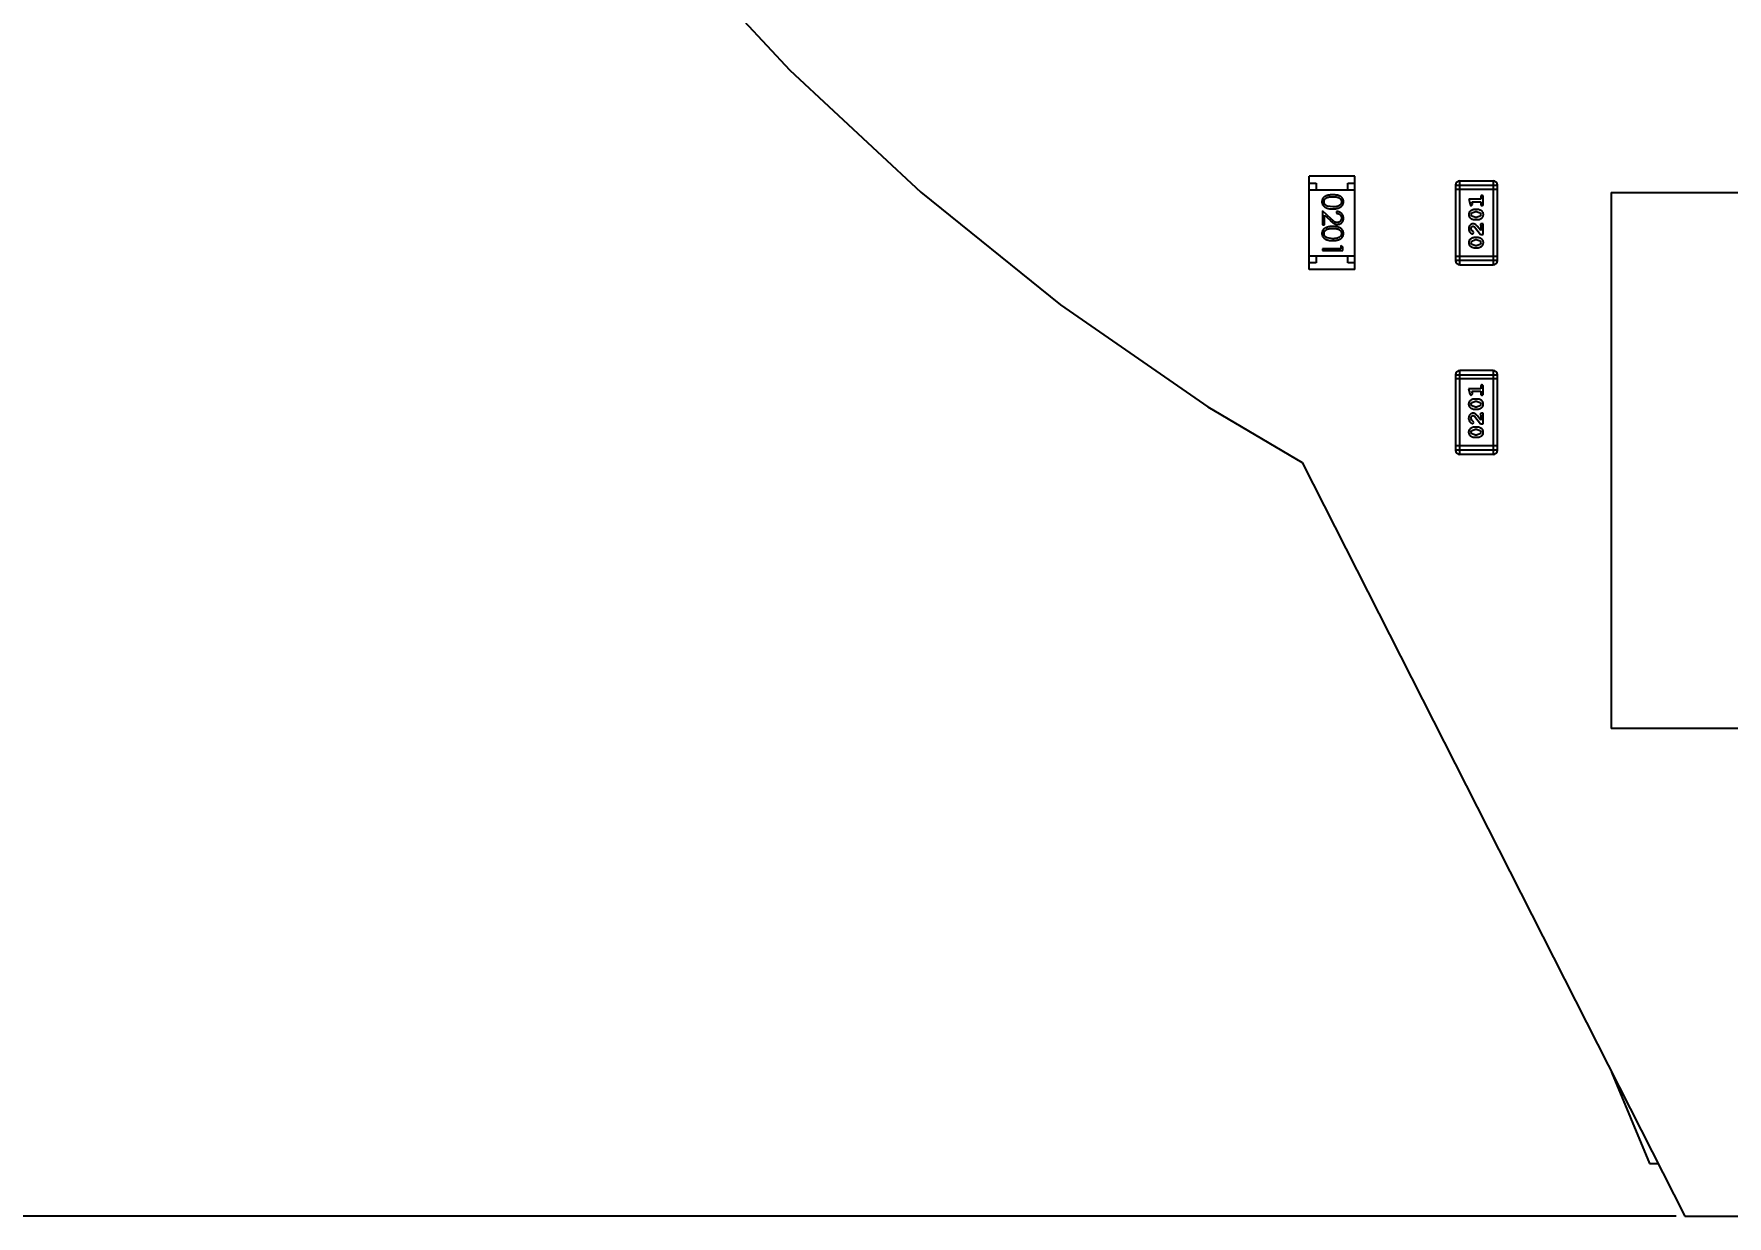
# Model space of a CAD drawing. Header units: millimetres. Extents: x -1 to 131, y 28 to 94.
# Drawn here: x 94.55 to 106.86, y 27.62 to 36.22 of the extents above; entities that cross this region are included whole.
import ezdxf

# ---------------------------------------------------------------- set-up
doc = ezdxf.new("R2010")
doc.units = ezdxf.units.MM
doc.header["$LTSCALE"] = 1.21
doc.header["$MEASUREMENT"] = 0
doc.header["$PDMODE"] = 3
doc.header["$PDSIZE"] = 0.3125
doc.layers.get('0').update_dxf_attribs({"linetype": 'CONTINUOUS'})
doc.layers.get('DEFPOINTS').update_dxf_attribs({"linetype": 'CONTINUOUS'})
doc.layers.add('Dim', color=3, linetype='CONTINUOUS', lineweight=25)
doc.styles.get("Standard").update_dxf_attribs({"font": 'txt', "width": 0.8})
doc.dimstyles.get("Standard").update_dxf_attribs({"dimtxt": 0.15625, "dimasz": 0.1875, "dimexe": 0.125, "dimexo": 0.0625, "dimgap": 0.09, "dimtad": 0, "dimtih": 1, "dimtoh": 1, "dimzin": 4, "dimdsep": 46, "dimtxsty": 'Standard', "dimblk": '_FILLED', "dimblk1": '_FILLED', "dimblk2": '_FILLED', "dimcen": 0.09, "dimazin": 1, "dimtp": 0.01, "dimtm": 0.01, "dimtfac": 1, "dimtofl": 0, "dimtmove": 0, "dimatfit": 3, "dimldrblk": '_FILLED', "dimfxl": 1, "dimtolj": 1, "dimtzin": 4, "dimarcsym": 0})

# ---------------------------------------------------------------- blocks, each defined once
blk = doc.blocks.new('_FILLED')
at = {"color": 0, "linetype": 'ByBlock'}
blk.add_solid([(0, 0), (-1, 0.167), (-1, -0.167)], dxfattribs=at)
blk = doc.blocks.new('*D29')
at = {"color": 0, "linetype": 'ByBlock', "lineweight": -2}
for p, q in [((97.897, 42.365), (90.056, 42.365)), ((90.181, 42.365), (90.181, 36.548)), ((90.181, 27.617), (90.181, 33.435)), ((106.492, 27.617), (90.056, 27.617))]:
    blk.add_line(p, q, dxfattribs=at)
at = {"layer": 'DEFPOINTS', "color": 0, "linetype": 'ByBlock'}
for p in [(97.96, 42.365), (106.555, 27.617)]:
    blk.add_point(p, dxfattribs=at)
at = {"color": 0, "linetype": 'ByBlock', "lineweight": -2}
for p, rotation in [((90.181, 42.365), 90), ((90.181, 27.617), 270)]:
    blk.add_blockref('_FILLED', p, dxfattribs=dict(at, rotation=rotation))
at = {"color": 0, "linetype": 'ByBlock', "lineweight": -2, "insert": (90.181, 34.991), "char_height": 1, "attachment_point": 5, "rotation": 90}
blk.add_mtext('\\A1;14.75', dxfattribs=at)
blk = doc.blocks.new('*D30')
at = {"color": 0, "linetype": 'ByBlock', "lineweight": -2}
for p, q in [((101.122, 58.665), (87.635, 58.665)), ((87.76, 58.665), (87.76, 44.631)), ((87.76, 27.617), (87.76, 41.651)), ((106.492, 27.617), (87.635, 27.617))]:
    blk.add_line(p, q, dxfattribs=at)
at = {"layer": 'DEFPOINTS', "color": 0, "linetype": 'ByBlock'}
for p in [(101.185, 58.665), (106.555, 27.617)]:
    blk.add_point(p, dxfattribs=at)
at = {"color": 0, "linetype": 'ByBlock', "lineweight": -2}
for p, rotation in [((87.76, 58.665), 90), ((87.76, 27.617), 270)]:
    blk.add_blockref('_FILLED', p, dxfattribs=dict(at, rotation=rotation))
at = {"color": 0, "linetype": 'ByBlock', "lineweight": -2, "insert": (87.76, 43.141), "char_height": 1, "attachment_point": 5, "rotation": 90}
blk.add_mtext('\\A1;31.05', dxfattribs=at)

msp = doc.modelspace()

# ---------------------------------------------------------------- linework, layer by layer
at = {"color": 7, "linetype": 'Continuous'}
for p, q in [((99.157, 36.909), (100.045, 35.955)), ((100.045, 35.955), (100.999, 35.066)), ((104.154, 35.183), (103.824, 35.183)), ((103.824, 34.503), (103.824, 35.183)), ((103.824, 35.133), (103.874, 35.133)), ((103.874, 35.133), (103.874, 35.083)), ((104.104, 35.133), (104.154, 35.133)), ((104.104, 35.083), (104.104, 35.133)), ((104.154, 34.503), (104.154, 35.183)), ((104.888, 35.118), (105.193, 35.118)), ((104.888, 35.118), (104.888, 34.569)), ((105.162, 35.148), (104.918, 35.148)), ((104.918, 34.539), (104.918, 35.148)), ((105.162, 35.148), (105.162, 34.539)), ((105.193, 34.569), (105.193, 35.118)), ((100.999, 35.066), (102.014, 34.248)), ((103.824, 35.083), (104.154, 35.083)), ((105.193, 35.087), (104.888, 35.087)), ((105.072, 35.015), (104.984, 35.015)), ((104.984, 35.015), (104.994, 34.978)), ((105.007, 34.997), (105.072, 34.997)), ((105.011, 34.982), (105.007, 34.997)), ((105.072, 35.032), (105.072, 35.015)), ((105.072, 34.997), (105.072, 34.98)), ((105.089, 34.98), (105.089, 35.032)), ((106.021, 35.065), (107.521, 35.065)), ((106.021, 35.065), (106.021, 31.165)), ((103.982, 34.874), (103.919, 34.932)), ((103.919, 34.932), (103.919, 34.83)), ((103.935, 34.9), (103.975, 34.862)), ((103.935, 34.83), (103.935, 34.9)), ((103.994, 34.959), (103.957, 34.965)), ((104.023, 34.926), (104.023, 34.913)), ((105.001, 34.904), (105.006, 34.916)), ((105.007, 34.891), (105.001, 34.904)), ((105.003, 34.969), (105.012, 34.977)), ((105.006, 34.916), (105.029, 34.924)), ((105.029, 34.884), (105.007, 34.891)), ((105.012, 34.977), (105.011, 34.982)), ((105.046, 34.941), (105.028, 34.941)), ((105.028, 34.867), (105.046, 34.867)), ((105.046, 34.924), (105.029, 34.924)), ((105.029, 34.884), (105.046, 34.884)), ((105.046, 34.924), (105.068, 34.916)), ((105.068, 34.892), (105.046, 34.884)), ((105.068, 34.916), (105.073, 34.904)), ((105.073, 34.904), (105.068, 34.892)), ((103.919, 34.83), (103.935, 34.83)), ((105.006, 34.785), (105.001, 34.8)), ((105.015, 34.78), (105.006, 34.785)), ((105.013, 34.763), (105.021, 34.772)), ((105.015, 34.82), (105.025, 34.815)), ((105.021, 34.772), (105.015, 34.78)), ((105.025, 34.815), (105.07, 34.76)), ((105.072, 34.787), (105.045, 34.82)), ((105.069, 34.828), (105.072, 34.823)), ((105.07, 34.76), (105.089, 34.76)), ((105.072, 34.823), (105.072, 34.787)), ((105.089, 34.837), (105.081, 34.837)), ((105.089, 34.76), (105.089, 34.837)), ((104.054, 34.655), (103.919, 34.655)), ((103.919, 34.655), (103.919, 34.642)), ((103.919, 34.642), (104.069, 34.642)), ((103.994, 34.728), (103.957, 34.734)), ((104.069, 34.669), (104.054, 34.678)), ((104.054, 34.678), (104.054, 34.655)), ((104.069, 34.642), (104.069, 34.669)), ((105.001, 34.699), (105.006, 34.711)), ((105.007, 34.687), (105.001, 34.699)), ((105.006, 34.711), (105.029, 34.719)), ((105.029, 34.68), (105.007, 34.687)), ((105.046, 34.736), (105.028, 34.736)), ((105.028, 34.662), (105.046, 34.662)), ((105.046, 34.719), (105.029, 34.719)), ((105.029, 34.68), (105.046, 34.68)), ((105.046, 34.719), (105.068, 34.712)), ((105.068, 34.687), (105.046, 34.68)), ((105.068, 34.712), (105.073, 34.699)), ((105.073, 34.699), (105.068, 34.687)), ((103.824, 34.603), (104.154, 34.603)), ((103.874, 34.553), (103.824, 34.553)), ((104.154, 34.503), (103.824, 34.503)), ((103.874, 34.603), (103.874, 34.553)), ((104.104, 34.553), (104.104, 34.603)), ((104.154, 34.553), (104.104, 34.553)), ((105.193, 34.599), (104.888, 34.599)), ((105.193, 34.569), (104.888, 34.569)), ((104.918, 34.539), (105.162, 34.539)), ((102.014, 34.248), (103.085, 33.505)), ((105.162, 33.769), (104.918, 33.769)), ((104.918, 33.16), (104.918, 33.769)), ((105.162, 33.769), (105.162, 33.16)), ((104.887, 33.739), (105.192, 33.739)), ((104.887, 33.739), (104.887, 33.19)), ((105.192, 33.708), (104.887, 33.708)), ((105.071, 33.636), (104.983, 33.636)), ((104.983, 33.636), (104.993, 33.599)), ((105.071, 33.653), (105.071, 33.636)), ((105.089, 33.601), (105.089, 33.653)), ((105.192, 33.19), (105.192, 33.739)), ((105, 33.525), (105.006, 33.537)), ((105.006, 33.513), (105, 33.525)), ((105.002, 33.59), (105.011, 33.598)), ((105.006, 33.619), (105.071, 33.619)), ((105.01, 33.604), (105.006, 33.619)), ((105.006, 33.537), (105.028, 33.545)), ((105.028, 33.505), (105.006, 33.513)), ((105.011, 33.598), (105.01, 33.604)), ((105.046, 33.562), (105.028, 33.562)), ((105.045, 33.545), (105.028, 33.545)), ((105.028, 33.505), (105.045, 33.505)), ((105.045, 33.545), (105.067, 33.537)), ((105.068, 33.513), (105.045, 33.505)), ((105.067, 33.537), (105.073, 33.525)), ((105.073, 33.525), (105.068, 33.513)), ((105.071, 33.619), (105.071, 33.601)), ((103.085, 33.505), (103.771, 33.099)), ((105.006, 33.407), (105, 33.421)), ((105.014, 33.402), (105.006, 33.407)), ((105.013, 33.384), (105.021, 33.393)), ((105.021, 33.393), (105.014, 33.402)), ((105.015, 33.441), (105.025, 33.436)), ((105.025, 33.436), (105.07, 33.381)), ((105.028, 33.488), (105.046, 33.488)), ((105.071, 33.408), (105.044, 33.441)), ((105.068, 33.45), (105.071, 33.444)), ((105.071, 33.444), (105.071, 33.408)), ((105.089, 33.458), (105.081, 33.458)), ((105.089, 33.381), (105.089, 33.458)), ((105, 33.32), (105.006, 33.333)), ((105.006, 33.308), (105, 33.32)), ((105.006, 33.333), (105.028, 33.34)), ((105.028, 33.301), (105.006, 33.308)), ((105.046, 33.358), (105.028, 33.358)), ((105.045, 33.34), (105.028, 33.34)), ((105.028, 33.301), (105.045, 33.301)), ((105.028, 33.284), (105.046, 33.284)), ((105.045, 33.34), (105.067, 33.333)), ((105.068, 33.309), (105.045, 33.301)), ((105.067, 33.333), (105.073, 33.321)), ((105.073, 33.321), (105.068, 33.309)), ((105.07, 33.381), (105.089, 33.381)), ((105.192, 33.221), (104.887, 33.221)), ((105.192, 33.19), (104.887, 33.19)), ((104.918, 33.16), (105.162, 33.16)), ((103.771, 33.099), (106.555, 27.617)), ((107.521, 31.165), (106.021, 31.165)), ((106.023, 28.664), (106.298, 28)), ((106.298, 28), (106.36, 28)), ((106.555, 27.617), (119.361, 27.617))]:
    msp.add_line(p, q, dxfattribs=at)
for centre, start, end in [((104.918, 35.118), 90, 180), ((105.162, 35.118), 0, 90), ((104.918, 34.569), 180, 270), ((105.162, 34.569), 270, 0), ((104.918, 33.739), 90, 180), ((105.162, 33.739), 0, 90), ((104.918, 33.19), 180, 270), ((105.162, 33.19), 270, 0)]:
    msp.add_arc(centre, 0.0305, start, end, dxfattribs=at)
for points, knots in [([(103.994, 35.047), (103.992, 35.047), (103.987, 35.047), (103.981, 35.047), (103.974, 35.046), (103.968, 35.046), (103.963, 35.045), (103.958, 35.044), (103.953, 35.042), (103.949, 35.041), (103.945, 35.039), (103.941, 35.037), (103.937, 35.035), (103.934, 35.033), (103.931, 35.031), (103.928, 35.028), (103.926, 35.026), (103.924, 35.023), (103.922, 35.02), (103.92, 35.017), (103.919, 35.014), (103.918, 35.011), (103.917, 35.007), (103.916, 35.004), (103.916, 35.001), (103.916, 34.998), (103.916, 34.997)], [0, 0, 0, 0, 0.068113, 0.132564, 0.193427, 0.250218, 0.303569, 0.353576, 0.400235, 0.443586, 0.484619, 0.524292, 0.56238, 0.599049, 0.63494, 0.669782, 0.704009, 0.737842, 0.771098, 0.803896, 0.836415, 0.868639, 0.900715, 0.933378, 0.966213, 1, 1, 1, 1]), ([(103.916, 34.997), (103.916, 34.996), (103.916, 34.994), (103.916, 34.99), (103.917, 34.987), (103.918, 34.983), (103.919, 34.98), (103.92, 34.977), (103.922, 34.974), (103.924, 34.971), (103.926, 34.968), (103.929, 34.965), (103.932, 34.963), (103.935, 34.96), (103.938, 34.958), (103.942, 34.956), (103.945, 34.954), (103.949, 34.952), (103.954, 34.95), (103.959, 34.949), (103.964, 34.948), (103.969, 34.947), (103.975, 34.946), (103.981, 34.946), (103.988, 34.945), (103.992, 34.945), (103.994, 34.945)], [0, 0, 0, 0, 0.033824, 0.067298, 0.10028, 0.133019, 0.165736, 0.198792, 0.232372, 0.266409, 0.301016, 0.336196, 0.371972, 0.408574, 0.446394, 0.485225, 0.525372, 0.567224, 0.611081, 0.65775, 0.70702, 0.759235, 0.814484, 0.873227, 0.934937, 1, 1, 1, 1]), ([(103.931, 34.997), (103.931, 34.998), (103.931, 35.002), (103.933, 35.007), (103.935, 35.011), (103.937, 35.015), (103.939, 35.018), (103.941, 35.02), (103.943, 35.022), (103.946, 35.024), (103.948, 35.025), (103.951, 35.027), (103.954, 35.028), (103.957, 35.029), (103.96, 35.03), (103.964, 35.031), (103.968, 35.032), (103.973, 35.033), (103.978, 35.033), (103.983, 35.034), (103.989, 35.034), (103.992, 35.034), (103.994, 35.034)], [0, 0, 0, 0, 0.060034, 0.120278, 0.182348, 0.247919, 0.281641, 0.315701, 0.350322, 0.385703, 0.421819, 0.459196, 0.497866, 0.538301, 0.58121, 0.628183, 0.679403, 0.734699, 0.794074, 0.858416, 0.927049, 1, 1, 1, 1]), ([(103.957, 34.965), (103.956, 34.965), (103.954, 34.966), (103.951, 34.967), (103.948, 34.968), (103.945, 34.97), (103.943, 34.972), (103.941, 34.974), (103.939, 34.976), (103.937, 34.978), (103.934, 34.982), (103.932, 34.987), (103.931, 34.992), (103.931, 34.995), (103.931, 34.997)], [0, 0, 0, 0, 0.075949, 0.148549, 0.218996, 0.286119, 0.351826, 0.416074, 0.478265, 0.540325, 0.660405, 0.774606, 0.887187, 1, 1, 1, 1]), ([(104.073, 34.997), (104.073, 34.998), (104.073, 35.001), (104.073, 35.004), (104.072, 35.008), (104.071, 35.011), (104.07, 35.014), (104.069, 35.017), (104.067, 35.02), (104.065, 35.023), (104.063, 35.026), (104.06, 35.029), (104.058, 35.031), (104.055, 35.033), (104.051, 35.036), (104.048, 35.038), (104.044, 35.039), (104.04, 35.041), (104.036, 35.043), (104.031, 35.044), (104.026, 35.045), (104.021, 35.046), (104.015, 35.046), (104.008, 35.047), (104.001, 35.047), (103.997, 35.047), (103.994, 35.047)], [0, 0, 0, 0, 0.033742, 0.066533, 0.099153, 0.13154, 0.164087, 0.196563, 0.229707, 0.263315, 0.297504, 0.331686, 0.366482, 0.4021, 0.438958, 0.476748, 0.515985, 0.556589, 0.599519, 0.645765, 0.695487, 0.748721, 0.805687, 0.866754, 0.931405, 1, 1, 1, 1]), ([(103.994, 35.034), (103.996, 35.034), (104, 35.034), (104.006, 35.034), (104.011, 35.033), (104.016, 35.033), (104.021, 35.032), (104.025, 35.031), (104.029, 35.03), (104.032, 35.029), (104.035, 35.028), (104.038, 35.027), (104.041, 35.025), (104.043, 35.024), (104.046, 35.022), (104.048, 35.02), (104.05, 35.018), (104.052, 35.015), (104.054, 35.011), (104.056, 35.007), (104.058, 35.002), (104.058, 34.998), (104.058, 34.997)], [0, 0, 0, 0, 0.073302, 0.142286, 0.206253, 0.266017, 0.321612, 0.372532, 0.419497, 0.462398, 0.502825, 0.541489, 0.579034, 0.615143, 0.650298, 0.684912, 0.718701, 0.752189, 0.817245, 0.879117, 0.939613, 1, 1, 1, 1]), ([(104.058, 34.997), (104.058, 34.995), (104.058, 34.992), (104.056, 34.987), (104.054, 34.982), (104.052, 34.979), (104.05, 34.976), (104.048, 34.974), (104.045, 34.972), (104.043, 34.97), (104.04, 34.968), (104.037, 34.967), (104.034, 34.965), (104.031, 34.964), (104.027, 34.963), (104.023, 34.962), (104.019, 34.961), (104.014, 34.96), (104.01, 34.96), (104.005, 34.959), (104, 34.959), (103.996, 34.959), (103.994, 34.959)], [0, 0, 0, 0, 0.059689, 0.119507, 0.181075, 0.246162, 0.279894, 0.314468, 0.350403, 0.387474, 0.426147, 0.466624, 0.508745, 0.553328, 0.600058, 0.649177, 0.700552, 0.754894, 0.811825, 0.871514, 0.934319, 1, 1, 1, 1]), ([(103.994, 34.945), (103.997, 34.945), (104.001, 34.945), (104.008, 34.946), (104.014, 34.946), (104.02, 34.947), (104.025, 34.948), (104.03, 34.949), (104.035, 34.951), (104.04, 34.952), (104.044, 34.954), (104.047, 34.956), (104.051, 34.958), (104.054, 34.96), (104.057, 34.963), (104.06, 34.965), (104.063, 34.968), (104.065, 34.971), (104.067, 34.974), (104.069, 34.977), (104.07, 34.98), (104.071, 34.983), (104.072, 34.987), (104.073, 34.99), (104.073, 34.994), (104.073, 34.996), (104.073, 34.997)], [0, 0, 0, 0, 0.065278, 0.127205, 0.186168, 0.241675, 0.294115, 0.343609, 0.390387, 0.434463, 0.476646, 0.517002, 0.555936, 0.593716, 0.630057, 0.665601, 0.700745, 0.734917, 0.768681, 0.802087, 0.834849, 0.867433, 0.900138, 0.932806, 0.966212, 1, 1, 1, 1]), ([(105.08, 35.043), (105.08, 35.043), (105.079, 35.043), (105.077, 35.042), (105.075, 35.042), (105.074, 35.04), (105.073, 35.039), (105.072, 35.037), (105.072, 35.035), (105.072, 35.033), (105.072, 35.032)], [0, 0, 0, 0, 0.11517, 0.223509, 0.328254, 0.438012, 0.553651, 0.682263, 0.830856, 1, 1, 1, 1]), ([(105.089, 35.032), (105.089, 35.033), (105.089, 35.035), (105.089, 35.037), (105.088, 35.039), (105.087, 35.04), (105.085, 35.042), (105.084, 35.042), (105.082, 35.043), (105.081, 35.043), (105.08, 35.043)], [0, 0, 0, 0, 0.169012, 0.317488, 0.445429, 0.560977, 0.67065, 0.776666, 0.88492, 1, 1, 1, 1]), ([(103.975, 34.862), (103.976, 34.861), (103.979, 34.858), (103.984, 34.854), (103.988, 34.851), (103.992, 34.847), (103.995, 34.845), (103.999, 34.842), (104.002, 34.84), (104.006, 34.838), (104.01, 34.835), (104.016, 34.833), (104.022, 34.832), (104.027, 34.832), (104.029, 34.832)], [0, 0, 0, 0, 0.09953, 0.192079, 0.277712, 0.357454, 0.429648, 0.495771, 0.555538, 0.608657, 0.707578, 0.804328, 0.901298, 1, 1, 1, 1]), ([(104.027, 34.845), (104.026, 34.845), (104.023, 34.846), (104.018, 34.847), (104.013, 34.848), (104.009, 34.85), (104.006, 34.852), (104.004, 34.854), (104.001, 34.857), (103.997, 34.859), (103.994, 34.862), (103.99, 34.866), (103.986, 34.87), (103.983, 34.872), (103.982, 34.874)], [0, 0, 0, 0, 0.088014, 0.174976, 0.2638, 0.355443, 0.406413, 0.465519, 0.533076, 0.609353, 0.693899, 0.787171, 0.889197, 1, 1, 1, 1]), ([(104.073, 34.877), (104.073, 34.879), (104.073, 34.882), (104.072, 34.887), (104.071, 34.892), (104.07, 34.896), (104.068, 34.9), (104.065, 34.904), (104.063, 34.908), (104.059, 34.912), (104.056, 34.915), (104.052, 34.918), (104.048, 34.92), (104.043, 34.922), (104.039, 34.924), (104.034, 34.925), (104.029, 34.926), (104.025, 34.926), (104.023, 34.926)], [0, 0, 0, 0, 0.06445, 0.126725, 0.187421, 0.247417, 0.306749, 0.366595, 0.427749, 0.490235, 0.553031, 0.614805, 0.676505, 0.738096, 0.801021, 0.864897, 0.931209, 1, 1, 1, 1]), ([(104.023, 34.913), (104.025, 34.913), (104.027, 34.912), (104.031, 34.912), (104.035, 34.911), (104.038, 34.909), (104.041, 34.908), (104.044, 34.906), (104.046, 34.904), (104.049, 34.902), (104.051, 34.899), (104.053, 34.897), (104.054, 34.894), (104.056, 34.891), (104.057, 34.888), (104.057, 34.885), (104.058, 34.881), (104.058, 34.879), (104.058, 34.878)], [0, 0, 0, 0, 0.073648, 0.143686, 0.210962, 0.275557, 0.338064, 0.399311, 0.4594, 0.51934, 0.579024, 0.637809, 0.695959, 0.754122, 0.813113, 0.873453, 0.935561, 1, 1, 1, 1]), ([(104.058, 34.878), (104.058, 34.877), (104.058, 34.875), (104.057, 34.871), (104.057, 34.868), (104.056, 34.865), (104.054, 34.862), (104.053, 34.86), (104.051, 34.857), (104.049, 34.855), (104.047, 34.853), (104.044, 34.851), (104.042, 34.849), (104.039, 34.848), (104.036, 34.847), (104.033, 34.846), (104.031, 34.845), (104.028, 34.845), (104.027, 34.845)], [0, 0, 0, 0, 0.068027, 0.133505, 0.19695, 0.26027, 0.322741, 0.384982, 0.448465, 0.513424, 0.578224, 0.640011, 0.700094, 0.760067, 0.819012, 0.877878, 0.938035, 1, 1, 1, 1]), ([(104.029, 34.832), (104.03, 34.832), (104.033, 34.832), (104.037, 34.833), (104.042, 34.834), (104.046, 34.835), (104.049, 34.837), (104.053, 34.839), (104.057, 34.841), (104.06, 34.844), (104.063, 34.848), (104.066, 34.851), (104.068, 34.855), (104.07, 34.859), (104.071, 34.863), (104.073, 34.868), (104.073, 34.872), (104.073, 34.876), (104.073, 34.877)], [0, 0, 0, 0, 0.06271, 0.123347, 0.183401, 0.242828, 0.302097, 0.36242, 0.423725, 0.487032, 0.550491, 0.612709, 0.674265, 0.73617, 0.799211, 0.863483, 0.930525, 1, 1, 1, 1]), ([(105.028, 34.941), (105.027, 34.941), (105.025, 34.941), (105.022, 34.94), (105.019, 34.94), (105.016, 34.939), (105.013, 34.938), (105.01, 34.937), (105.007, 34.936), (105.004, 34.934), (105.001, 34.933), (104.998, 34.931), (104.996, 34.93), (104.994, 34.928), (104.992, 34.926), (104.99, 34.924), (104.989, 34.923), (104.987, 34.92), (104.986, 34.917), (104.985, 34.913), (104.984, 34.908), (104.984, 34.905), (104.984, 34.904)], [0, 0, 0, 0, 0.049855, 0.099516, 0.148482, 0.19758, 0.246804, 0.296268, 0.346517, 0.397047, 0.446826, 0.49336, 0.537801, 0.579207, 0.617974, 0.654833, 0.689171, 0.722088, 0.786392, 0.853518, 0.924186, 1, 1, 1, 1]), ([(104.984, 34.904), (104.984, 34.902), (104.984, 34.899), (104.984, 34.895), (104.986, 34.892), (104.987, 34.888), (104.989, 34.885), (104.992, 34.882), (104.995, 34.879), (104.998, 34.876), (105.002, 34.874), (105.005, 34.872), (105.009, 34.871), (105.013, 34.869), (105.017, 34.868), (105.02, 34.867), (105.024, 34.867), (105.027, 34.867), (105.028, 34.867)], [0, 0, 0, 0, 0.06692, 0.130834, 0.19258, 0.252759, 0.312631, 0.373411, 0.436359, 0.501894, 0.568244, 0.632472, 0.69556, 0.757163, 0.818592, 0.878885, 0.939235, 1, 1, 1, 1]), ([(104.994, 34.978), (104.994, 34.977), (104.994, 34.976), (104.995, 34.974), (104.996, 34.972), (104.997, 34.971), (104.998, 34.97), (105, 34.97), (105.001, 34.969), (105.002, 34.969), (105.003, 34.969)], [0, 0, 0, 0, 0.187321, 0.344927, 0.475328, 0.579604, 0.674244, 0.773631, 0.882025, 1, 1, 1, 1]), ([(105.091, 34.904), (105.091, 34.905), (105.091, 34.908), (105.09, 34.912), (105.089, 34.916), (105.087, 34.92), (105.085, 34.923), (105.083, 34.926), (105.08, 34.929), (105.076, 34.931), (105.073, 34.934), (105.069, 34.935), (105.065, 34.937), (105.061, 34.939), (105.058, 34.94), (105.054, 34.94), (105.05, 34.941), (105.047, 34.941), (105.046, 34.941)], [0, 0, 0, 0, 0.067217, 0.131051, 0.19272, 0.252824, 0.312745, 0.373449, 0.436041, 0.501494, 0.567761, 0.632087, 0.695096, 0.757109, 0.817993, 0.878657, 0.939311, 1, 1, 1, 1]), ([(105.046, 34.867), (105.047, 34.867), (105.049, 34.867), (105.052, 34.867), (105.056, 34.868), (105.059, 34.868), (105.062, 34.869), (105.065, 34.87), (105.068, 34.872), (105.07, 34.873), (105.073, 34.875), (105.076, 34.876), (105.078, 34.878), (105.08, 34.88), (105.082, 34.881), (105.084, 34.883), (105.085, 34.885), (105.087, 34.887), (105.088, 34.89), (105.09, 34.895), (105.09, 34.899), (105.091, 34.902), (105.091, 34.904)], [0, 0, 0, 0, 0.049886, 0.09882, 0.148132, 0.19689, 0.246038, 0.295176, 0.345305, 0.395692, 0.445312, 0.491875, 0.535813, 0.577009, 0.616081, 0.652689, 0.687585, 0.720206, 0.785062, 0.85223, 0.923759, 1, 1, 1, 1]), ([(105.072, 34.98), (105.072, 34.979), (105.072, 34.978), (105.072, 34.975), (105.073, 34.973), (105.074, 34.972), (105.075, 34.971), (105.077, 34.97), (105.079, 34.969), (105.08, 34.969), (105.08, 34.969)], [0, 0, 0, 0, 0.169102, 0.317658, 0.446239, 0.563118, 0.671828, 0.776546, 0.884858, 1, 1, 1, 1]), ([(105.08, 34.969), (105.081, 34.969), (105.082, 34.969), (105.084, 34.97), (105.085, 34.971), (105.087, 34.972), (105.088, 34.973), (105.089, 34.975), (105.089, 34.978), (105.089, 34.979), (105.089, 34.98)], [0, 0, 0, 0, 0.115051, 0.223278, 0.329269, 0.437893, 0.554681, 0.682591, 0.83103, 1, 1, 1, 1]), ([(103.994, 34.817), (103.992, 34.817), (103.987, 34.817), (103.981, 34.816), (103.974, 34.816), (103.968, 34.815), (103.963, 34.814), (103.958, 34.813), (103.953, 34.812), (103.949, 34.81), (103.945, 34.808), (103.941, 34.807), (103.937, 34.805), (103.934, 34.802), (103.931, 34.8), (103.928, 34.798), (103.926, 34.795), (103.924, 34.792), (103.922, 34.789), (103.92, 34.786), (103.919, 34.783), (103.918, 34.78), (103.917, 34.777), (103.916, 34.773), (103.916, 34.77), (103.916, 34.768), (103.916, 34.766)], [0, 0, 0, 0, 0.068113, 0.132564, 0.193427, 0.250218, 0.303569, 0.353576, 0.400235, 0.443586, 0.484619, 0.524292, 0.56238, 0.599049, 0.63494, 0.669782, 0.704009, 0.737842, 0.771098, 0.803896, 0.836415, 0.868639, 0.900715, 0.933378, 0.966213, 1, 1, 1, 1]), ([(103.916, 34.766), (103.916, 34.765), (103.916, 34.763), (103.916, 34.759), (103.917, 34.756), (103.918, 34.753), (103.919, 34.749), (103.92, 34.746), (103.922, 34.743), (103.924, 34.74), (103.926, 34.737), (103.929, 34.734), (103.932, 34.732), (103.935, 34.729), (103.938, 34.727), (103.942, 34.725), (103.945, 34.723), (103.949, 34.721), (103.954, 34.72), (103.959, 34.718), (103.964, 34.717), (103.969, 34.716), (103.975, 34.716), (103.981, 34.715), (103.988, 34.715), (103.992, 34.715), (103.994, 34.715)], [0, 0, 0, 0, 0.033824, 0.067298, 0.10028, 0.133019, 0.165736, 0.198792, 0.232372, 0.266409, 0.301016, 0.336196, 0.371972, 0.408574, 0.446394, 0.485225, 0.525372, 0.567224, 0.611081, 0.65775, 0.70702, 0.759235, 0.814484, 0.873227, 0.934937, 1, 1, 1, 1]), ([(103.931, 34.766), (103.931, 34.768), (103.931, 34.771), (103.933, 34.776), (103.935, 34.781), (103.937, 34.784), (103.939, 34.787), (103.941, 34.789), (103.943, 34.791), (103.946, 34.793), (103.948, 34.794), (103.951, 34.796), (103.954, 34.797), (103.957, 34.799), (103.96, 34.8), (103.964, 34.801), (103.968, 34.801), (103.973, 34.802), (103.978, 34.802), (103.983, 34.803), (103.989, 34.803), (103.992, 34.803), (103.994, 34.803)], [0, 0, 0, 0, 0.060034, 0.120278, 0.182348, 0.247919, 0.281641, 0.315701, 0.350322, 0.385703, 0.421819, 0.459196, 0.497866, 0.538301, 0.58121, 0.628183, 0.679403, 0.734699, 0.794074, 0.858416, 0.927049, 1, 1, 1, 1]), ([(103.957, 34.734), (103.956, 34.734), (103.954, 34.735), (103.951, 34.736), (103.948, 34.738), (103.945, 34.739), (103.943, 34.741), (103.941, 34.743), (103.939, 34.745), (103.937, 34.748), (103.934, 34.751), (103.932, 34.756), (103.931, 34.761), (103.931, 34.764), (103.931, 34.766)], [0, 0, 0, 0, 0.075949, 0.148549, 0.218996, 0.286119, 0.351826, 0.416074, 0.478265, 0.540325, 0.660405, 0.774606, 0.887187, 1, 1, 1, 1]), ([(104.073, 34.766), (104.073, 34.768), (104.073, 34.77), (104.073, 34.773), (104.072, 34.777), (104.071, 34.78), (104.07, 34.783), (104.069, 34.786), (104.067, 34.789), (104.065, 34.792), (104.063, 34.795), (104.06, 34.798), (104.058, 34.8), (104.055, 34.803), (104.051, 34.805), (104.048, 34.807), (104.044, 34.809), (104.04, 34.81), (104.036, 34.812), (104.031, 34.813), (104.026, 34.814), (104.021, 34.815), (104.015, 34.816), (104.008, 34.816), (104.001, 34.817), (103.997, 34.817), (103.994, 34.817)], [0, 0, 0, 0, 0.033742, 0.066533, 0.099153, 0.13154, 0.164087, 0.196563, 0.229707, 0.263315, 0.297504, 0.331686, 0.366482, 0.4021, 0.438958, 0.476748, 0.515985, 0.556589, 0.599519, 0.645765, 0.695487, 0.748721, 0.805687, 0.866754, 0.931405, 1, 1, 1, 1]), ([(103.994, 34.803), (103.996, 34.803), (104, 34.803), (104.006, 34.803), (104.011, 34.802), (104.016, 34.802), (104.021, 34.801), (104.025, 34.801), (104.029, 34.8), (104.032, 34.799), (104.035, 34.797), (104.038, 34.796), (104.041, 34.794), (104.043, 34.793), (104.046, 34.791), (104.048, 34.789), (104.05, 34.787), (104.052, 34.784), (104.054, 34.781), (104.056, 34.776), (104.058, 34.771), (104.058, 34.768), (104.058, 34.766)], [0, 0, 0, 0, 0.073302, 0.142286, 0.206253, 0.266017, 0.321612, 0.372532, 0.419497, 0.462398, 0.502825, 0.541489, 0.579034, 0.615143, 0.650298, 0.684912, 0.718701, 0.752189, 0.817245, 0.879117, 0.939613, 1, 1, 1, 1]), ([(104.058, 34.766), (104.058, 34.764), (104.058, 34.761), (104.056, 34.756), (104.054, 34.752), (104.052, 34.748), (104.05, 34.745), (104.048, 34.743), (104.045, 34.741), (104.043, 34.739), (104.04, 34.737), (104.037, 34.736), (104.034, 34.734), (104.031, 34.733), (104.027, 34.732), (104.023, 34.731), (104.019, 34.73), (104.014, 34.729), (104.01, 34.729), (104.005, 34.728), (104, 34.728), (103.996, 34.728), (103.994, 34.728)], [0, 0, 0, 0, 0.059689, 0.119507, 0.181075, 0.246162, 0.279894, 0.314468, 0.350403, 0.387474, 0.426147, 0.466624, 0.508745, 0.553328, 0.600058, 0.649177, 0.700552, 0.754894, 0.811825, 0.871514, 0.934319, 1, 1, 1, 1]), ([(103.994, 34.715), (103.997, 34.715), (104.001, 34.715), (104.008, 34.715), (104.014, 34.716), (104.02, 34.716), (104.025, 34.717), (104.03, 34.718), (104.035, 34.72), (104.04, 34.721), (104.044, 34.723), (104.047, 34.725), (104.051, 34.727), (104.054, 34.729), (104.057, 34.732), (104.06, 34.734), (104.063, 34.737), (104.065, 34.74), (104.067, 34.743), (104.069, 34.746), (104.07, 34.749), (104.071, 34.753), (104.072, 34.756), (104.073, 34.759), (104.073, 34.763), (104.073, 34.765), (104.073, 34.766)], [0, 0, 0, 0, 0.065278, 0.127205, 0.186168, 0.241675, 0.294115, 0.343609, 0.390387, 0.434463, 0.476646, 0.517002, 0.555936, 0.593716, 0.630057, 0.665601, 0.700745, 0.734917, 0.768681, 0.802087, 0.834849, 0.867433, 0.900138, 0.932806, 0.966212, 1, 1, 1, 1]), ([(105.016, 34.837), (105.015, 34.837), (105.013, 34.837), (105.01, 34.836), (105.007, 34.836), (105.004, 34.834), (105.001, 34.833), (104.998, 34.831), (104.996, 34.829), (104.993, 34.827), (104.991, 34.824), (104.989, 34.821), (104.987, 34.818), (104.986, 34.815), (104.985, 34.812), (104.984, 34.808), (104.984, 34.804), (104.984, 34.802), (104.984, 34.8)], [0, 0, 0, 0, 0.060981, 0.120256, 0.178148, 0.236115, 0.293993, 0.352864, 0.413358, 0.476056, 0.539296, 0.602396, 0.665116, 0.728325, 0.792919, 0.859317, 0.928302, 1, 1, 1, 1]), ([(104.984, 34.8), (104.984, 34.799), (104.984, 34.795), (104.985, 34.79), (104.986, 34.786), (104.988, 34.781), (104.991, 34.777), (104.993, 34.773), (104.997, 34.77), (105, 34.768), (105.004, 34.766), (105.007, 34.764), (105.01, 34.763), (105.012, 34.763), (105.013, 34.763)], [0, 0, 0, 0, 0.098286, 0.193983, 0.289056, 0.384352, 0.477435, 0.566197, 0.652355, 0.737986, 0.818188, 0.887401, 0.94802, 1, 1, 1, 1]), ([(105.001, 34.8), (105.001, 34.802), (105.001, 34.804), (105.002, 34.808), (105.003, 34.812), (105.005, 34.814), (105.007, 34.817), (105.01, 34.818), (105.013, 34.819), (105.015, 34.82), (105.015, 34.82)], [0, 0, 0, 0, 0.156344, 0.299348, 0.4327, 0.561, 0.682299, 0.791883, 0.89611, 1, 1, 1, 1]), ([(105.045, 34.82), (105.044, 34.821), (105.042, 34.823), (105.04, 34.825), (105.038, 34.827), (105.036, 34.829), (105.034, 34.831), (105.032, 34.832), (105.031, 34.833), (105.029, 34.834), (105.026, 34.835), (105.023, 34.836), (105.02, 34.837), (105.018, 34.837), (105.016, 34.837)], [0, 0, 0, 0, 0.103002, 0.197728, 0.285279, 0.365235, 0.437224, 0.502446, 0.560545, 0.611446, 0.707576, 0.80349, 0.900532, 1, 1, 1, 1]), ([(105.081, 34.837), (105.08, 34.837), (105.078, 34.837), (105.075, 34.837), (105.073, 34.836), (105.071, 34.835), (105.07, 34.833), (105.069, 34.832), (105.069, 34.83), (105.069, 34.829), (105.069, 34.828)], [0, 0, 0, 0, 0.1844, 0.34094, 0.473574, 0.586824, 0.690029, 0.789175, 0.890445, 1, 1, 1, 1]), ([(105.028, 34.736), (105.027, 34.736), (105.025, 34.736), (105.022, 34.736), (105.019, 34.735), (105.016, 34.735), (105.013, 34.734), (105.01, 34.733), (105.007, 34.731), (105.004, 34.73), (105.001, 34.728), (104.998, 34.727), (104.996, 34.725), (104.994, 34.723), (104.992, 34.722), (104.99, 34.72), (104.989, 34.718), (104.987, 34.716), (104.986, 34.713), (104.985, 34.709), (104.984, 34.704), (104.984, 34.701), (104.984, 34.699)], [0, 0, 0, 0, 0.049855, 0.099516, 0.148482, 0.19758, 0.246804, 0.296268, 0.346517, 0.397047, 0.446826, 0.49336, 0.537801, 0.579207, 0.617974, 0.654833, 0.689171, 0.722088, 0.786392, 0.853518, 0.924186, 1, 1, 1, 1]), ([(104.984, 34.699), (104.984, 34.698), (104.984, 34.695), (104.984, 34.691), (104.986, 34.687), (104.987, 34.683), (104.989, 34.68), (104.992, 34.677), (104.995, 34.674), (104.998, 34.672), (105.002, 34.67), (105.005, 34.668), (105.009, 34.666), (105.013, 34.665), (105.017, 34.664), (105.02, 34.663), (105.024, 34.662), (105.027, 34.662), (105.028, 34.662)], [0, 0, 0, 0, 0.06692, 0.130834, 0.19258, 0.252759, 0.312631, 0.373411, 0.436359, 0.501894, 0.568244, 0.632472, 0.69556, 0.757163, 0.818592, 0.878885, 0.939235, 1, 1, 1, 1]), ([(105.091, 34.699), (105.091, 34.701), (105.091, 34.704), (105.09, 34.708), (105.089, 34.712), (105.087, 34.715), (105.085, 34.719), (105.083, 34.722), (105.08, 34.724), (105.076, 34.727), (105.073, 34.729), (105.069, 34.731), (105.065, 34.733), (105.061, 34.734), (105.058, 34.735), (105.054, 34.736), (105.05, 34.736), (105.047, 34.736), (105.046, 34.736)], [0, 0, 0, 0, 0.067217, 0.131051, 0.19272, 0.252824, 0.312745, 0.373449, 0.436041, 0.501494, 0.567761, 0.632087, 0.695096, 0.757109, 0.817993, 0.878657, 0.939311, 1, 1, 1, 1]), ([(105.046, 34.662), (105.047, 34.662), (105.049, 34.662), (105.052, 34.663), (105.056, 34.663), (105.059, 34.664), (105.062, 34.665), (105.065, 34.666), (105.068, 34.667), (105.07, 34.669), (105.073, 34.67), (105.076, 34.672), (105.078, 34.674), (105.08, 34.675), (105.082, 34.677), (105.084, 34.679), (105.085, 34.68), (105.087, 34.683), (105.088, 34.686), (105.09, 34.69), (105.09, 34.695), (105.091, 34.698), (105.091, 34.699)], [0, 0, 0, 0, 0.049886, 0.09882, 0.148132, 0.19689, 0.246038, 0.295176, 0.345305, 0.395692, 0.445312, 0.491875, 0.535813, 0.577009, 0.616081, 0.652689, 0.687585, 0.720206, 0.785062, 0.85223, 0.923759, 1, 1, 1, 1]), ([(105.08, 33.664), (105.079, 33.664), (105.078, 33.664), (105.076, 33.664), (105.075, 33.663), (105.074, 33.662), (105.073, 33.66), (105.072, 33.658), (105.071, 33.656), (105.071, 33.654), (105.071, 33.653)], [0, 0, 0, 0, 0.11517, 0.223509, 0.328254, 0.438012, 0.553651, 0.682263, 0.830856, 1, 1, 1, 1]), ([(105.089, 33.653), (105.089, 33.654), (105.089, 33.656), (105.088, 33.658), (105.087, 33.66), (105.086, 33.662), (105.085, 33.663), (105.083, 33.664), (105.082, 33.664), (105.081, 33.664), (105.08, 33.664)], [0, 0, 0, 0, 0.169012, 0.317488, 0.445429, 0.560977, 0.67065, 0.776666, 0.88492, 1, 1, 1, 1]), ([(105.028, 33.562), (105.027, 33.562), (105.025, 33.562), (105.021, 33.562), (105.018, 33.561), (105.015, 33.56), (105.012, 33.56), (105.009, 33.558), (105.006, 33.557), (105.003, 33.556), (105.001, 33.554), (104.998, 33.552), (104.996, 33.551), (104.994, 33.549), (104.992, 33.547), (104.99, 33.546), (104.989, 33.544), (104.987, 33.542), (104.985, 33.538), (104.984, 33.534), (104.983, 33.53), (104.983, 33.527), (104.983, 33.525)], [0, 0, 0, 0, 0.049855, 0.099516, 0.148482, 0.19758, 0.246804, 0.296268, 0.346517, 0.397047, 0.446826, 0.49336, 0.537801, 0.579207, 0.617974, 0.654833, 0.689171, 0.722088, 0.786392, 0.853518, 0.924186, 1, 1, 1, 1]), ([(104.983, 33.525), (104.983, 33.523), (104.983, 33.521), (104.984, 33.517), (104.985, 33.513), (104.987, 33.509), (104.989, 33.506), (104.991, 33.503), (104.994, 33.5), (104.998, 33.498), (105.001, 33.495), (105.005, 33.493), (105.009, 33.492), (105.012, 33.49), (105.016, 33.489), (105.02, 33.489), (105.024, 33.488), (105.026, 33.488), (105.028, 33.488)], [0, 0, 0, 0, 0.06692, 0.130834, 0.19258, 0.252759, 0.312631, 0.373411, 0.436359, 0.501894, 0.568244, 0.632472, 0.69556, 0.757163, 0.818592, 0.878885, 0.939235, 1, 1, 1, 1]), ([(104.993, 33.599), (104.993, 33.599), (104.994, 33.597), (104.995, 33.595), (104.996, 33.593), (104.997, 33.592), (104.998, 33.591), (104.999, 33.591), (105.001, 33.59), (105.002, 33.59), (105.002, 33.59)], [0, 0, 0, 0, 0.187321, 0.344927, 0.475328, 0.579604, 0.674244, 0.773631, 0.882025, 1, 1, 1, 1]), ([(105.09, 33.525), (105.09, 33.527), (105.09, 33.529), (105.089, 33.533), (105.088, 33.537), (105.087, 33.541), (105.085, 33.544), (105.082, 33.547), (105.079, 33.55), (105.076, 33.553), (105.072, 33.555), (105.068, 33.557), (105.065, 33.558), (105.061, 33.56), (105.057, 33.561), (105.053, 33.561), (105.049, 33.562), (105.047, 33.562), (105.046, 33.562)], [0, 0, 0, 0, 0.067217, 0.131051, 0.19272, 0.252824, 0.312745, 0.373449, 0.436041, 0.501494, 0.567761, 0.632087, 0.695096, 0.757109, 0.817993, 0.878657, 0.939311, 1, 1, 1, 1]), ([(105.046, 33.488), (105.047, 33.488), (105.049, 33.488), (105.052, 33.488), (105.055, 33.489), (105.058, 33.49), (105.061, 33.491), (105.064, 33.492), (105.067, 33.493), (105.07, 33.494), (105.073, 33.496), (105.075, 33.498), (105.078, 33.499), (105.08, 33.501), (105.082, 33.503), (105.083, 33.504), (105.085, 33.506), (105.086, 33.508), (105.088, 33.512), (105.089, 33.516), (105.09, 33.52), (105.09, 33.523), (105.09, 33.525)], [0, 0, 0, 0, 0.049886, 0.09882, 0.148132, 0.19689, 0.246038, 0.295176, 0.345305, 0.395692, 0.445312, 0.491875, 0.535813, 0.577009, 0.616081, 0.652689, 0.687585, 0.720206, 0.785062, 0.85223, 0.923759, 1, 1, 1, 1]), ([(105.071, 33.601), (105.071, 33.6), (105.071, 33.599), (105.072, 33.596), (105.073, 33.594), (105.074, 33.593), (105.075, 33.592), (105.076, 33.591), (105.078, 33.59), (105.079, 33.59), (105.08, 33.59)], [0, 0, 0, 0, 0.169102, 0.317658, 0.446239, 0.563118, 0.671828, 0.776546, 0.884858, 1, 1, 1, 1]), ([(105.08, 33.59), (105.081, 33.59), (105.082, 33.59), (105.083, 33.591), (105.085, 33.592), (105.086, 33.593), (105.087, 33.594), (105.088, 33.596), (105.089, 33.599), (105.089, 33.6), (105.089, 33.601)], [0, 0, 0, 0, 0.115051, 0.223278, 0.329269, 0.437893, 0.554681, 0.682591, 0.83103, 1, 1, 1, 1]), ([(105.016, 33.458), (105.015, 33.458), (105.013, 33.458), (105.009, 33.458), (105.006, 33.457), (105.003, 33.456), (105, 33.454), (104.998, 33.452), (104.995, 33.45), (104.993, 33.448), (104.99, 33.445), (104.989, 33.442), (104.987, 33.439), (104.985, 33.436), (104.984, 33.433), (104.984, 33.429), (104.983, 33.425), (104.983, 33.423), (104.983, 33.422)], [0, 0, 0, 0, 0.060981, 0.120256, 0.178148, 0.236115, 0.293993, 0.352864, 0.413358, 0.476056, 0.539296, 0.602396, 0.665116, 0.728325, 0.792919, 0.859317, 0.928302, 1, 1, 1, 1]), ([(104.983, 33.422), (104.983, 33.42), (104.983, 33.416), (104.984, 33.412), (104.986, 33.407), (104.988, 33.402), (104.99, 33.398), (104.993, 33.395), (104.996, 33.391), (105, 33.389), (105.003, 33.387), (105.007, 33.385), (105.01, 33.384), (105.012, 33.384), (105.013, 33.384)], [0, 0, 0, 0, 0.098286, 0.193983, 0.289056, 0.384352, 0.477435, 0.566197, 0.652355, 0.737986, 0.818188, 0.887401, 0.94802, 1, 1, 1, 1]), ([(105, 33.421), (105.001, 33.423), (105.001, 33.426), (105.001, 33.429), (105.003, 33.433), (105.005, 33.436), (105.007, 33.438), (105.01, 33.44), (105.012, 33.441), (105.014, 33.441), (105.015, 33.441)], [0, 0, 0, 0, 0.156344, 0.299348, 0.4327, 0.561, 0.682299, 0.791883, 0.89611, 1, 1, 1, 1]), ([(105.044, 33.441), (105.043, 33.442), (105.042, 33.444), (105.04, 33.446), (105.038, 33.448), (105.036, 33.45), (105.034, 33.452), (105.032, 33.453), (105.03, 33.454), (105.028, 33.456), (105.026, 33.457), (105.023, 33.458), (105.019, 33.458), (105.017, 33.458), (105.016, 33.458)], [0, 0, 0, 0, 0.103002, 0.197728, 0.285279, 0.365235, 0.437224, 0.502446, 0.560545, 0.611446, 0.707576, 0.80349, 0.900532, 1, 1, 1, 1]), ([(105.081, 33.458), (105.08, 33.458), (105.078, 33.458), (105.075, 33.458), (105.073, 33.457), (105.071, 33.456), (105.07, 33.455), (105.069, 33.453), (105.068, 33.451), (105.068, 33.45), (105.068, 33.45)], [0, 0, 0, 0, 0.1844, 0.34094, 0.473574, 0.586824, 0.690029, 0.789175, 0.890445, 1, 1, 1, 1]), ([(105.028, 33.358), (105.027, 33.357), (105.025, 33.357), (105.021, 33.357), (105.018, 33.357), (105.015, 33.356), (105.012, 33.355), (105.009, 33.354), (105.006, 33.353), (105.003, 33.351), (105.001, 33.35), (104.998, 33.348), (104.996, 33.346), (104.994, 33.345), (104.992, 33.343), (104.99, 33.341), (104.989, 33.339), (104.987, 33.337), (104.985, 33.334), (104.984, 33.33), (104.983, 33.325), (104.983, 33.322), (104.983, 33.32)], [0, 0, 0, 0, 0.049855, 0.099516, 0.148482, 0.19758, 0.246804, 0.296268, 0.346517, 0.397047, 0.446826, 0.49336, 0.537801, 0.579207, 0.617974, 0.654833, 0.689171, 0.722088, 0.786392, 0.853518, 0.924186, 1, 1, 1, 1]), ([(104.983, 33.32), (104.983, 33.319), (104.983, 33.316), (104.984, 33.312), (104.985, 33.308), (104.987, 33.305), (104.989, 33.301), (104.991, 33.298), (104.994, 33.295), (104.998, 33.293), (105.001, 33.291), (105.005, 33.289), (105.009, 33.287), (105.012, 33.286), (105.016, 33.285), (105.02, 33.284), (105.024, 33.284), (105.026, 33.284), (105.028, 33.284)], [0, 0, 0, 0, 0.06692, 0.130834, 0.19258, 0.252759, 0.312631, 0.373411, 0.436359, 0.501894, 0.568244, 0.632472, 0.69556, 0.757163, 0.818592, 0.878885, 0.939235, 1, 1, 1, 1]), ([(105.09, 33.321), (105.09, 33.322), (105.09, 33.325), (105.089, 33.329), (105.088, 33.333), (105.087, 33.336), (105.085, 33.34), (105.082, 33.343), (105.079, 33.346), (105.076, 33.348), (105.072, 33.35), (105.068, 33.352), (105.065, 33.354), (105.061, 33.355), (105.057, 33.356), (105.053, 33.357), (105.049, 33.357), (105.047, 33.357), (105.046, 33.358)], [0, 0, 0, 0, 0.067217, 0.131051, 0.19272, 0.252824, 0.312745, 0.373449, 0.436041, 0.501494, 0.567761, 0.632087, 0.695096, 0.757109, 0.817993, 0.878657, 0.939311, 1, 1, 1, 1]), ([(105.046, 33.284), (105.047, 33.284), (105.049, 33.284), (105.052, 33.284), (105.055, 33.284), (105.058, 33.285), (105.061, 33.286), (105.064, 33.287), (105.067, 33.288), (105.07, 33.29), (105.073, 33.291), (105.075, 33.293), (105.078, 33.295), (105.08, 33.296), (105.082, 33.298), (105.083, 33.3), (105.085, 33.301), (105.086, 33.304), (105.088, 33.307), (105.089, 33.311), (105.09, 33.316), (105.09, 33.319), (105.09, 33.321)], [0, 0, 0, 0, 0.049886, 0.09882, 0.148132, 0.19689, 0.246038, 0.295176, 0.345305, 0.395692, 0.445312, 0.491875, 0.535813, 0.577009, 0.616081, 0.652689, 0.687585, 0.720206, 0.785062, 0.85223, 0.923759, 1, 1, 1, 1])]:
    msp.add_open_spline(points, degree=3, knots=knots, dxfattribs=at)

# ---------------------------------------------------------------- dimensions: what is measured, and where the dimension line sits
at = {"layer": 'Dim'}
for base, p2, picture, middle in [((87.76, 58.665), (101.185, 58.665), '*D30', (87.76, 43.141)), ((90.181, 42.365), (97.96, 42.365), '*D29', (90.181, 34.991))]:
    dim = msp.add_linear_dim(base=base, p1=(106.555, 27.617), p2=p2, angle=90, dimstyle='Standard', override={"dimtxt": 1, "dimasz": 1, "dimtih": 0, "dimtoh": 0, "dimzin": 0, "dimcen": 0.198, "dimadec": 0, "dimazin": 0, "dimtp": 0, "dimtm": 0, "dimtdec": 4, "dimtzin": 0}, dxfattribs=at)
    dim.commit()
    dim.dimension.update_dxf_attribs({"geometry": picture, "text_midpoint": middle})

doc.saveas('drawing.dxf')
